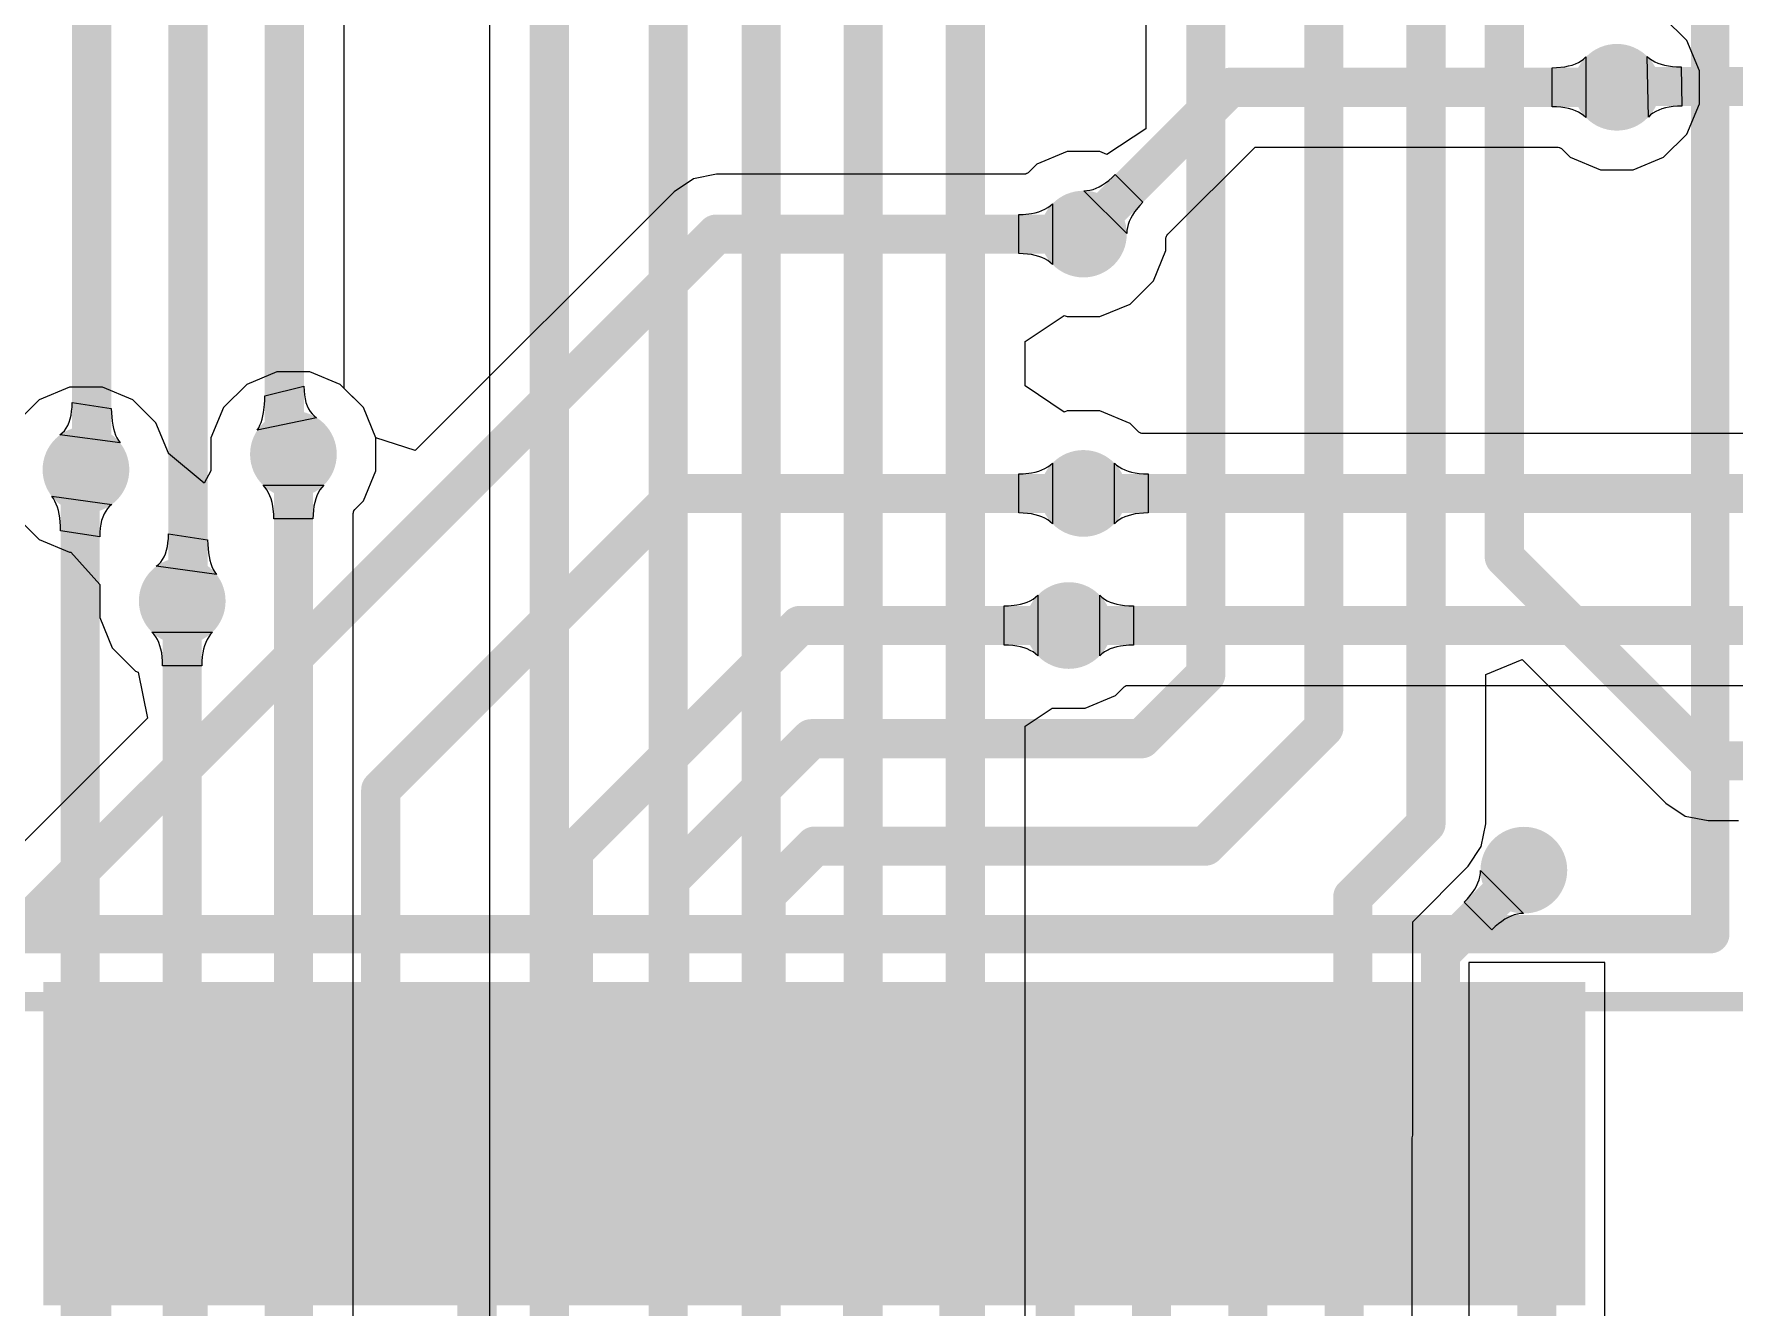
# Model space of a CAD drawing. Header units: millimetres. Extents: x -27 to 79, y -14 to 66.
# Drawn here: x 36.79 to 45.62, y 14.32 to 20.93 of the extents above; entities that cross this region are included whole.
import ezdxf

# ---------------------------------------------------------------- set-up
doc = ezdxf.new("R2010")
doc.units = ezdxf.units.MM
for name, color, linetype in [('BottomLayer', 5, 'Continuous'), ('Mechanical13', 56, 'Continuous'), ('TopLayer', 1, 'Continuous'), ('TopOverlay', 2, 'Continuous'), ('TopPaste', 8, 'Continuous'), ('TopSolder', 216, 'Continuous'), ('ViaHoleLayer', 16, 'Continuous')]:
    doc.layers.add(name, color=color, linetype=linetype)

msp = doc.modelspace()

# ---------------------------------------------------------------- hatches: boundary and pattern name
at = {"layer": 'BottomLayer'}
h = msp.add_hatch(color=5, dxfattribs=at)
edge = h.paths.add_edge_path()
edge.add_arc((45.0073, 20.6487), 0.225, 0, 360)
h = msp.add_hatch(color=5, dxfattribs=at)
edge = h.paths.add_edge_path()
edge.add_arc((42.2387, 19.8867), 0.225, 0, 360)
h = msp.add_hatch(color=5, dxfattribs=at)
edge = h.paths.add_edge_path()
edge.add_arc((37.0618, 18.6639), 0.225, 0, 360)
h = msp.add_hatch(color=5, dxfattribs=at)
edge = h.paths.add_edge_path()
edge.add_arc((38.1385, 18.7437), 0.225, 0, 360)
h = msp.add_hatch(color=5, dxfattribs=at)
edge = h.paths.add_edge_path()
edge.add_arc((42.2387, 18.5405), 0.225, 0, 360)
h = msp.add_hatch(color=5, dxfattribs=at)
edge = h.paths.add_edge_path()
edge.add_arc((37.5615, 17.9817), 0.225, 0, 360)
h = msp.add_hatch(color=5, dxfattribs=at)
edge = h.paths.add_edge_path()
edge.add_arc((42.1625, 17.8547), 0.225, 0, 360)
h = msp.add_hatch(color=5, dxfattribs=at)
edge = h.paths.add_edge_path()
edge.add_arc((44.5247, 16.5847), 0.225, 0, 360)
at = {"layer": 'TopLayer'}
h = msp.add_hatch(color=1, dxfattribs=at)
edge = h.paths.add_edge_path()
edge.add_arc((45.0073, 20.6487), 0.225, 0, 360)
h = msp.add_hatch(color=1, dxfattribs=at)
edge = h.paths.add_edge_path()
edge.add_arc((42.2387, 19.8867), 0.225, 0, 360)
h = msp.add_hatch(color=1, dxfattribs=at)
edge = h.paths.add_edge_path()
edge.add_arc((37.0618, 18.6639), 0.225, 0, 360)
h = msp.add_hatch(color=1, dxfattribs=at)
edge = h.paths.add_edge_path()
edge.add_arc((38.1385, 18.7437), 0.225, 0, 360)
h = msp.add_hatch(color=1, dxfattribs=at)
edge = h.paths.add_edge_path()
edge.add_arc((42.2387, 18.5405), 0.225, 0, 360)
h = msp.add_hatch(color=1, dxfattribs=at)
edge = h.paths.add_edge_path()
edge.add_arc((37.5615, 17.9817), 0.225, 0, 360)
h = msp.add_hatch(color=1, dxfattribs=at)
edge = h.paths.add_edge_path()
edge.add_arc((42.1625, 17.8547), 0.225, 0, 360)
h = msp.add_hatch(color=1, dxfattribs=at)
edge = h.paths.add_edge_path()
edge.add_arc((44.5247, 16.5847), 0.225, 0, 360)
for points in [[(37.2417, 15.9022), (37.2417, 14.4272), (36.9417, 14.4272), (36.9417, 15.9022)], [(37.7416, 15.9022), (37.7416, 14.4272), (37.4416, 14.4272), (37.4416, 15.9022)], [(38.2417, 15.9022), (38.2417, 14.4272), (37.9417, 14.4272), (37.9417, 15.9022)], [(38.7416, 15.9022), (38.7416, 14.4272), (38.4417, 14.4272), (38.4417, 15.9022)], [(39.2417, 15.9022), (39.2417, 14.4272), (38.9417, 14.4272), (38.9417, 15.9022)], [(39.7417, 15.9022), (39.7417, 14.4272), (39.4417, 14.4272), (39.4417, 15.9022)], [(40.2416, 15.9022), (40.2416, 14.4272), (39.9416, 14.4272), (39.9416, 15.9022)], [(40.7417, 15.9022), (40.7417, 14.4272), (40.4417, 14.4272), (40.4417, 15.9022)], [(41.2416, 15.9022), (41.2416, 14.4272), (40.9417, 14.4272), (40.9417, 15.9022)], [(41.7417, 15.9022), (41.7417, 14.4272), (41.4417, 14.4272), (41.4417, 15.9022)], [(42.2417, 15.9022), (42.2417, 14.4272), (41.9417, 14.4272), (41.9417, 15.9022)], [(42.7416, 15.9022), (42.7416, 14.4272), (42.4416, 14.4272), (42.4416, 15.9022)], [(43.2417, 15.9022), (43.2417, 14.4272), (42.9417, 14.4272), (42.9417, 15.9022)], [(43.7416, 15.9022), (43.7416, 14.4272), (43.4417, 14.4272), (43.4417, 15.9022)], [(44.2417, 15.9022), (44.2417, 14.4272), (43.9417, 14.4272), (43.9417, 15.9022)], [(44.7417, 15.9022), (44.7417, 14.4272), (44.4417, 14.4272), (44.4417, 15.9022)]]:
    msp.add_hatch(color=1, dxfattribs=at).paths.add_polyline_path(points)
at = {"layer": 'TopPaste'}
for points in [[(37.2417, 15.9022), (37.2417, 14.4272), (36.9417, 14.4272), (36.9417, 15.9022)], [(37.7416, 15.9022), (37.7416, 14.4272), (37.4416, 14.4272), (37.4416, 15.9022)], [(38.2417, 15.9022), (38.2417, 14.4272), (37.9417, 14.4272), (37.9417, 15.9022)], [(38.7416, 15.9022), (38.7416, 14.4272), (38.4417, 14.4272), (38.4417, 15.9022)], [(39.2417, 15.9022), (39.2417, 14.4272), (38.9417, 14.4272), (38.9417, 15.9022)], [(39.7417, 15.9022), (39.7417, 14.4272), (39.4417, 14.4272), (39.4417, 15.9022)], [(40.2416, 15.9022), (40.2416, 14.4272), (39.9416, 14.4272), (39.9416, 15.9022)], [(40.7417, 15.9022), (40.7417, 14.4272), (40.4417, 14.4272), (40.4417, 15.9022)], [(41.2416, 15.9022), (41.2416, 14.4272), (40.9417, 14.4272), (40.9417, 15.9022)], [(41.7417, 15.9022), (41.7417, 14.4272), (41.4417, 14.4272), (41.4417, 15.9022)], [(42.2417, 15.9022), (42.2417, 14.4272), (41.9417, 14.4272), (41.9417, 15.9022)], [(42.7416, 15.9022), (42.7416, 14.4272), (42.4416, 14.4272), (42.4416, 15.9022)], [(43.2417, 15.9022), (43.2417, 14.4272), (42.9417, 14.4272), (42.9417, 15.9022)], [(43.7416, 15.9022), (43.7416, 14.4272), (43.4417, 14.4272), (43.4417, 15.9022)], [(44.2417, 15.9022), (44.2417, 14.4272), (43.9417, 14.4272), (43.9417, 15.9022)], [(44.7417, 15.9022), (44.7417, 14.4272), (44.4417, 14.4272), (44.4417, 15.9022)]]:
    msp.add_hatch(color=8, dxfattribs=at).paths.add_polyline_path(points)
at = {"layer": 'TopSolder'}
for points in [[(37.3433, 16.0038), (37.3433, 14.3256), (36.8401, 14.3256), (36.8401, 16.0038)], [(37.8432, 16.0038), (37.8432, 14.3256), (37.34, 14.3256), (37.34, 16.0038)], [(38.3433, 16.0038), (38.3433, 14.3256), (37.8401, 14.3256), (37.8401, 16.0038)], [(38.8432, 16.0038), (38.8432, 14.3256), (38.3401, 14.3256), (38.3401, 16.0038)], [(39.3433, 16.0038), (39.3433, 14.3256), (38.8401, 14.3256), (38.8401, 16.0038)], [(39.8433, 16.0038), (39.8433, 14.3256), (39.3401, 14.3256), (39.3401, 16.0038)], [(40.3432, 16.0038), (40.3432, 14.3256), (39.84, 14.3256), (39.84, 16.0038)], [(40.8433, 16.0038), (40.8433, 14.3256), (40.3401, 14.3256), (40.3401, 16.0038)], [(41.3432, 16.0038), (41.3432, 14.3256), (40.8401, 14.3256), (40.8401, 16.0038)], [(41.8433, 16.0038), (41.8433, 14.3256), (41.3401, 14.3256), (41.3401, 16.0038)], [(42.3433, 16.0038), (42.3433, 14.3256), (41.8401, 14.3256), (41.8401, 16.0038)], [(42.8432, 16.0038), (42.8432, 14.3256), (42.34, 14.3256), (42.34, 16.0038)], [(43.3433, 16.0038), (43.3433, 14.3256), (42.8401, 14.3256), (42.8401, 16.0038)], [(43.8432, 16.0038), (43.8432, 14.3256), (43.3401, 14.3256), (43.3401, 16.0038)], [(44.3433, 16.0038), (44.3433, 14.3256), (43.8401, 14.3256), (43.8401, 16.0038)], [(44.8433, 16.0038), (44.8433, 14.3256), (44.3401, 14.3256), (44.3401, 16.0038)]]:
    msp.add_hatch(color=216, dxfattribs=at).paths.add_polyline_path(points)
at = {"layer": 'ViaHoleLayer'}
h = msp.add_hatch(color=16, dxfattribs=at)
edge = h.paths.add_edge_path()
edge.add_arc((45.0073, 20.6487), 0.1, 0, 360)
h = msp.add_hatch(color=16, dxfattribs=at)
edge = h.paths.add_edge_path()
edge.add_arc((42.2387, 19.8867), 0.1, 0, 360)
h = msp.add_hatch(color=16, dxfattribs=at)
edge = h.paths.add_edge_path()
edge.add_arc((38.1385, 18.7437), 0.1, 0, 360)
h = msp.add_hatch(color=16, dxfattribs=at)
edge = h.paths.add_edge_path()
edge.add_arc((37.0618, 18.6639), 0.1, 0, 360)
h = msp.add_hatch(color=16, dxfattribs=at)
edge = h.paths.add_edge_path()
edge.add_arc((42.2387, 18.5405), 0.1, 0, 360)
h = msp.add_hatch(color=16, dxfattribs=at)
edge = h.paths.add_edge_path()
edge.add_arc((37.5615, 17.9817), 0.1, 0, 360)
h = msp.add_hatch(color=16, dxfattribs=at)
edge = h.paths.add_edge_path()
edge.add_arc((42.1625, 17.8547), 0.1, 0, 360)
h = msp.add_hatch(color=16, dxfattribs=at)
edge = h.paths.add_edge_path()
edge.add_arc((44.5247, 16.5847), 0.1, 0, 360)

# ---------------------------------------------------------------- linework, layer by layer
at = {"layer": 'BottomLayer'}
for p, q in [((39.1557, 21.2192), (39.1557, 11.9027)), ((45.3703, 20.8912), (45.2498, 21.0117)), ((45.4354, 20.7338), (45.3703, 20.8912)), ((44.6715, 20.7503), (44.6949, 20.7508)), ((44.6715, 20.5471), (44.6715, 20.7503)), ((44.6949, 20.7508), (44.7378, 20.7553)), ((44.7378, 20.7553), (44.7572, 20.7592)), ((44.7572, 20.7592), (44.7754, 20.7642)), ((44.7754, 20.7642), (44.7923, 20.7704)), ((44.7923, 20.7704), (44.8078, 20.7776)), ((44.8078, 20.7776), (44.822, 20.786)), ((44.822, 20.786), (44.835, 20.7955)), ((44.835, 20.7955), (44.8466, 20.8062)), ((44.8466, 20.8062), (44.8466, 20.4912)), ((45.4354, 20.5635), (45.4354, 20.7338)), ((45.3703, 20.4061), (45.4354, 20.5635)), ((44.6949, 20.5465), (44.6715, 20.5471)), ((44.717, 20.5448), (44.6949, 20.5465)), ((44.7378, 20.542), (44.717, 20.5448)), ((44.7572, 20.5381), (44.7378, 20.542)), ((44.7754, 20.5331), (44.7572, 20.5381)), ((44.7923, 20.5269), (44.7754, 20.5331)), ((44.8078, 20.5197), (44.7923, 20.5269)), ((44.822, 20.5113), (44.8078, 20.5197)), ((44.835, 20.5018), (44.822, 20.5113)), ((44.8466, 20.4912), (44.835, 20.5018)), ((45.2498, 20.2856), (45.3703, 20.4061)), ((42.6772, 19.8857), (43.1294, 20.3379)), ((43.1294, 20.3379), (44.7013, 20.3379)), ((44.7013, 20.3379), (44.7035, 20.3376)), ((44.7035, 20.3376), (44.7091, 20.3365)), ((44.7091, 20.3365), (44.7103, 20.3361)), ((44.7103, 20.3361), (44.7115, 20.3354)), ((44.7115, 20.3354), (44.7122, 20.3349)), ((44.7122, 20.3349), (44.7129, 20.3345)), ((44.7129, 20.3345), (44.7202, 20.3301)), ((44.7202, 20.3301), (44.7647, 20.2856)), ((44.7647, 20.2856), (44.9221, 20.2205)), ((44.9221, 20.2205), (45.0924, 20.2205)), ((45.0924, 20.2205), (45.2498, 20.2856)), ((42.2725, 20.1148), (42.2885, 20.1189)), ((42.2885, 20.1189), (42.3046, 20.1247)), ((42.3046, 20.1247), (42.3209, 20.1323)), ((42.3209, 20.1323), (42.3373, 20.1416)), ((42.3373, 20.1416), (42.3538, 20.1526)), ((42.3538, 20.1526), (42.3705, 20.1653)), ((42.3705, 20.1653), (42.3873, 20.1798)), ((42.3873, 20.1798), (42.4042, 20.1959)), ((42.4042, 20.1959), (42.5479, 20.0522)), ((42.2409, 20.1116), (42.2566, 20.1123)), ((42.4636, 19.8889), (42.2409, 20.1116)), ((42.2566, 20.1123), (42.2725, 20.1148)), ((42.5318, 20.0353), (42.5046, 20.0018)), ((42.5479, 20.0522), (42.5318, 20.0353)), ((42.4767, 19.9526), (42.4709, 19.9365)), ((42.4843, 19.9689), (42.4767, 19.9526)), ((42.4936, 19.9853), (42.4843, 19.9689)), ((42.5046, 20.0018), (42.4936, 19.9853)), ((42.4643, 19.9046), (42.4636, 19.8889)), ((42.4668, 19.9205), (42.4643, 19.9046)), ((42.4709, 19.9365), (42.4668, 19.9205)), ((42.6668, 19.8644), (42.6689, 19.8727)), ((42.6668, 19.8015), (42.6668, 19.8644)), ((42.6689, 19.8727), (42.6692, 19.8734)), ((42.6692, 19.8734), (42.6693, 19.8743)), ((42.6693, 19.8743), (42.6696, 19.8757)), ((42.6696, 19.8757), (42.6702, 19.8767)), ((42.6702, 19.8767), (42.6717, 19.8789)), ((42.6717, 19.8789), (42.6772, 19.8857)), ((42.6017, 19.6441), (42.6668, 19.8015)), ((42.4812, 19.5236), (42.6017, 19.6441)), ((42.3238, 19.4585), (42.4812, 19.5236)), ((41.9362, 19.3285), (42.1394, 19.4643)), ((42.1394, 19.4643), (42.1535, 19.4585)), ((42.1535, 19.4585), (42.3238, 19.4585)), ((41.9362, 19.0986), (41.9362, 19.3285)), ((38.0533, 19.1718), (37.8959, 19.1067)), ((38.2236, 19.1718), (38.0533, 19.1718)), ((38.381, 19.1067), (38.2236, 19.1718)), ((36.9767, 19.0921), (36.8193, 19.0269)), ((37.147, 19.0921), (36.9767, 19.0921)), ((37.3044, 19.0269), (37.147, 19.0921)), ((37.8959, 19.1067), (37.7755, 18.9862)), ((38.5015, 18.9862), (38.381, 19.1067)), ((42.1394, 18.9628), (41.9362, 19.0986)), ((36.8193, 19.0269), (36.6988, 18.9064)), ((37.4249, 18.9064), (37.3044, 19.0269)), ((37.7755, 18.9862), (37.7103, 18.8288)), ((38.5667, 18.8288), (38.5015, 18.9862)), ((37.49, 18.749), (37.4249, 18.9064)), ((42.1535, 18.9686), (42.1394, 18.9628)), ((42.3238, 18.9686), (42.1535, 18.9686)), ((42.4812, 18.9035), (42.3238, 18.9686)), ((42.5257, 18.859), (42.4812, 18.9035)), ((37.7103, 18.8288), (37.7103, 18.6585)), ((38.5667, 18.6585), (38.5667, 18.8288)), ((42.533, 18.8546), (42.5257, 18.859)), ((42.5337, 18.8542), (42.533, 18.8546)), ((42.5344, 18.8537), (42.5337, 18.8542)), ((42.5356, 18.853), (42.5344, 18.8537)), ((42.5368, 18.8526), (42.5356, 18.853)), ((42.5424, 18.8515), (42.5368, 18.8526)), ((42.5446, 18.8512), (42.5424, 18.8515)), ((45.9342, 18.8512), (42.5446, 18.8512)), ((37.49, 18.7473), (37.49, 18.749)), ((37.6759, 18.594), (37.49, 18.7473)), ((37.7103, 18.6585), (37.6759, 18.594)), ((38.5015, 18.5011), (38.5667, 18.6585)), ((42.3993, 18.383), (42.3993, 18.698)), ((42.3993, 18.698), (42.4109, 18.6873)), ((42.4109, 18.6873), (42.4239, 18.6778)), ((42.4239, 18.6778), (42.4381, 18.6694)), ((42.4381, 18.6694), (42.4536, 18.6622)), ((42.4536, 18.6622), (42.4705, 18.656)), ((42.4705, 18.656), (42.4887, 18.651)), ((42.4887, 18.651), (42.5081, 18.6471)), ((42.5081, 18.6471), (42.5289, 18.6443)), ((42.5289, 18.6443), (42.551, 18.6426)), ((42.551, 18.6426), (42.5744, 18.6421)), ((42.5744, 18.6421), (42.5744, 18.4389)), ((37.9916, 18.5714), (37.981, 18.583)), ((37.981, 18.583), (38.296, 18.583)), ((38.0011, 18.5584), (37.9916, 18.5714)), ((38.0095, 18.5442), (38.0011, 18.5584)), ((38.0167, 18.5287), (38.0095, 18.5442)), ((38.2675, 18.5442), (38.2602, 18.5287)), ((38.2758, 18.5584), (38.2675, 18.5442)), ((38.2854, 18.5714), (38.2758, 18.5584)), ((38.296, 18.583), (38.2854, 18.5714)), ((36.8929, 18.5134), (36.8842, 18.5258)), ((36.8842, 18.5258), (37.1964, 18.4835)), ((36.9007, 18.4997), (36.8929, 18.5134)), ((36.9076, 18.4849), (36.9007, 18.4997)), ((36.9135, 18.4688), (36.9076, 18.4849)), ((36.9186, 18.4515), (36.9135, 18.4688)), ((36.9227, 18.4329), (36.9186, 18.4515)), ((37.1642, 18.4486), (37.156, 18.434)), ((37.1736, 18.4617), (37.1642, 18.4486)), ((37.1844, 18.4734), (37.1736, 18.4617)), ((37.1964, 18.4835), (37.1844, 18.4734)), ((38.0229, 18.5118), (38.0167, 18.5287)), ((38.0279, 18.4936), (38.0229, 18.5118)), ((38.0318, 18.4742), (38.0279, 18.4936)), ((38.0363, 18.4313), (38.0318, 18.4742)), ((38.2423, 18.4534), (38.2406, 18.4313)), ((38.2451, 18.4742), (38.2423, 18.4534)), ((38.249, 18.4936), (38.2451, 18.4742)), ((38.254, 18.5118), (38.249, 18.4936)), ((38.2602, 18.5287), (38.254, 18.5118)), ((38.4495, 18.4399), (38.4507, 18.4455)), ((38.4507, 18.4455), (38.451, 18.4467)), ((38.451, 18.4467), (38.4517, 18.4479)), ((38.4517, 18.4479), (38.4523, 18.4486)), ((38.4523, 18.4486), (38.4526, 18.4493)), ((38.4526, 18.4493), (38.457, 18.4566)), ((38.457, 18.4566), (38.5015, 18.5011)), ((36.9259, 18.4132), (36.9227, 18.4329)), ((36.9296, 18.37), (36.9259, 18.4132)), ((36.9301, 18.3465), (36.9296, 18.37)), ((37.1358, 18.3609), (37.1339, 18.339)), ((37.1389, 18.3814), (37.1358, 18.3609)), ((37.1433, 18.4004), (37.1389, 18.3814)), ((37.149, 18.418), (37.1433, 18.4004)), ((37.156, 18.434), (37.149, 18.418)), ((38.0369, 18.4079), (38.0363, 18.4313)), ((38.2401, 18.4079), (38.0369, 18.4079)), ((38.2406, 18.4313), (38.2401, 18.4079)), ((38.4492, 18.4377), (38.4495, 18.4399)), ((38.4492, 11.8883), (38.4492, 18.4377)), ((42.4109, 18.3936), (42.3993, 18.383)), ((42.4239, 18.4031), (42.4109, 18.3936)), ((42.4381, 18.4115), (42.4239, 18.4031)), ((42.4536, 18.4187), (42.4381, 18.4115)), ((42.4705, 18.4249), (42.4536, 18.4187)), ((42.4887, 18.4299), (42.4705, 18.4249)), ((42.5081, 18.4338), (42.4887, 18.4299)), ((42.551, 18.4383), (42.5081, 18.4338)), ((42.5744, 18.4389), (42.551, 18.4383)), ((37.1333, 18.3155), (36.9301, 18.3465)), ((37.1339, 18.339), (37.1333, 18.3155)), ((42.3231, 17.6972), (42.3231, 18.0122)), ((42.3231, 18.0122), (42.3347, 18.0015)), ((42.3347, 18.0015), (42.3477, 17.992)), ((42.3477, 17.992), (42.3619, 17.9836)), ((42.3619, 17.9836), (42.3774, 17.9764)), ((42.3774, 17.9764), (42.3943, 17.9702)), ((42.3943, 17.9702), (42.4125, 17.9652)), ((42.4125, 17.9652), (42.4319, 17.9613)), ((42.4319, 17.9613), (42.4527, 17.9585)), ((42.4527, 17.9585), (42.4748, 17.9568)), ((42.4748, 17.9568), (42.4982, 17.9563)), ((42.4982, 17.9563), (42.4982, 17.7531)), ((37.4146, 17.8094), (37.404, 17.821)), ((37.404, 17.821), (37.719, 17.821)), ((37.4241, 17.7964), (37.4146, 17.8094)), ((37.4325, 17.7822), (37.4241, 17.7964)), ((37.4397, 17.7667), (37.4325, 17.7822)), ((37.4459, 17.7498), (37.4397, 17.7667)), ((37.4509, 17.7316), (37.4459, 17.7498)), ((37.677, 17.7498), (37.672, 17.7316)), ((37.6832, 17.7667), (37.677, 17.7498)), ((37.6904, 17.7822), (37.6832, 17.7667)), ((37.6988, 17.7964), (37.6904, 17.7822)), ((37.7083, 17.8094), (37.6988, 17.7964)), ((37.719, 17.821), (37.7083, 17.8094)), ((42.3943, 17.7391), (42.3774, 17.7329)), ((42.4125, 17.7441), (42.3943, 17.7391)), ((42.4319, 17.748), (42.4125, 17.7441)), ((42.4748, 17.7525), (42.4319, 17.748)), ((42.4982, 17.7531), (42.4748, 17.7525)), ((37.4548, 17.7122), (37.4509, 17.7316)), ((37.4593, 17.6693), (37.4548, 17.7122)), ((37.4599, 17.6459), (37.4593, 17.6693)), ((37.6636, 17.6693), (37.6631, 17.6459)), ((37.6653, 17.6914), (37.6636, 17.6693)), ((37.6681, 17.7122), (37.6653, 17.6914)), ((37.672, 17.7316), (37.6681, 17.7122)), ((42.3347, 17.7078), (42.3231, 17.6972)), ((42.3477, 17.7173), (42.3347, 17.7078)), ((42.3619, 17.7257), (42.3477, 17.7173)), ((42.3774, 17.7329), (42.3619, 17.7257)), ((37.6631, 17.6459), (37.4599, 17.6459)), ((42.2476, 17.4265), (42.405, 17.4916)), ((42.405, 17.4916), (42.4495, 17.5361)), ((42.4495, 17.5361), (42.4568, 17.5405)), ((42.4568, 17.5405), (42.4575, 17.5409)), ((42.4575, 17.5409), (42.4582, 17.5414)), ((42.4582, 17.5414), (42.4594, 17.5421)), ((42.4594, 17.5421), (42.4606, 17.5425)), ((42.4606, 17.5425), (42.4631, 17.543)), ((42.4631, 17.543), (42.4719, 17.5439)), ((42.4719, 17.5439), (50.0855, 17.5439)), ((41.9362, 17.3322), (42.0773, 17.4265)), ((42.0773, 17.4265), (42.2476, 17.4265)), ((41.9362, 11.2306), (41.9362, 17.3322))]:
    msp.add_line(p, q, dxfattribs=at)
at = {"layer": 'BottomLayer', "const_width": 0.2032}
for points in [[(41.6255, 11.1018), (41.6255, 23.8197)], [(40.5658, 10.7645), (40.5658, 22.4267)], [(40.0833, 10.485), (40.0833, 21.915)], [(41.0957, 10.8697), (41.0957, 21.9187)], [(39.4665, 10.3398), (39.4665, 21.5158)], [(42.2387, 19.8867), (43.0007, 20.6487)], [(43.0007, 20.6487), (45.0073, 20.6487)], [(38.1385, 9.7628), (38.1385, 18.7437)], [(37.0317, 18.6337), (37.0618, 18.6639)], [(37.0317, 8.1011), (37.0317, 18.6337)], [(42.2387, 18.5405), (46.063, 18.5405)], [(37.5615, 9.0698), (37.5615, 17.9817)], [(42.1625, 17.8547), (50.2143, 17.8547)]]:
    msp.add_lwpolyline(points, dxfattribs=at)
at = {"layer": 'BottomLayer', "const_width": 0.1016}
for points in [[(42.9499, 20.6487, 1), (43.0515, 20.6487, 1)], [(42.9499, 20.6487, 1), (43.0515, 20.6487, 1)], [(44.9565, 20.6487, 1), (45.0581, 20.6487, 1)], [(42.1879, 19.8867, 1), (42.2895, 19.8867, 1)], [(38.0877, 18.7437, 1), (38.1893, 18.7437, 1)], [(36.9809, 18.6337, 1), (37.0825, 18.6337, 1)], [(36.9809, 18.6337, 1), (37.0825, 18.6337, 1)], [(37.011, 18.6639, 1), (37.1126, 18.6639, 1)], [(42.1879, 18.5405, 1), (42.2895, 18.5405, 1)], [(37.5107, 17.9817, 1), (37.6123, 17.9817, 1)], [(42.1117, 17.8547, 1), (42.2133, 17.8547, 1)]]:
    msp.add_lwpolyline(points, format="xyb", close=True, dxfattribs=at)
at = {"layer": 'Mechanical13', "const_width": 0.1}
msp.add_lwpolyline([(35.8417, 15.9027), (45.8417, 15.9027)], dxfattribs=at)
at = {"layer": 'TopLayer'}
for p, q in [((38.4024, 19.0853), (38.4024, 25.7)), ((42.5629, 22.2997), (42.5629, 20.4335)), ((45.1707, 20.494), (45.1651, 20.809)), ((45.1651, 20.809), (45.1769, 20.7986)), ((45.1769, 20.7986), (45.1899, 20.7893)), ((45.1899, 20.7893), (45.2043, 20.7811)), ((45.2043, 20.7811), (45.2199, 20.774)), ((45.2199, 20.774), (45.2369, 20.7679)), ((45.2369, 20.7679), (45.2551, 20.763)), ((45.2551, 20.763), (45.2746, 20.7592)), ((45.2746, 20.7592), (45.2954, 20.7564)), ((45.2954, 20.7564), (45.3175, 20.7548)), ((45.3175, 20.7548), (45.3409, 20.7543)), ((45.3409, 20.7543), (45.345, 20.5511)), ((45.1822, 20.5049), (45.1707, 20.494)), ((45.1949, 20.5146), (45.1822, 20.5049)), ((45.209, 20.5231), (45.1949, 20.5146)), ((45.2245, 20.5305), (45.209, 20.5231)), ((45.2412, 20.5368), (45.2245, 20.5305)), ((45.2593, 20.5419), (45.2412, 20.5368)), ((45.2788, 20.5459), (45.2593, 20.5419)), ((45.2995, 20.5488), (45.2788, 20.5459)), ((45.3216, 20.5505), (45.2995, 20.5488)), ((45.345, 20.5511), (45.3216, 20.5505)), ((42.5629, 20.4335), (42.3597, 20.3)), ((42.1535, 20.3148), (41.9961, 20.2497)), ((42.3238, 20.3148), (42.1535, 20.3148)), ((42.3597, 20.3), (42.3238, 20.3148)), ((41.9516, 20.2052), (41.9443, 20.2008)), ((41.9961, 20.2497), (41.9516, 20.2052)), ((40.2147, 20.1738), (40.1139, 20.1064)), ((40.3337, 20.1974), (40.2147, 20.1738)), ((41.9292, 20.1974), (40.3337, 20.1974)), ((41.938, 20.1983), (41.9292, 20.1974)), ((41.9405, 20.1988), (41.938, 20.1983)), ((41.9417, 20.1992), (41.9405, 20.1988)), ((41.9429, 20.1999), (41.9417, 20.1992)), ((41.9436, 20.2004), (41.9429, 20.1999)), ((41.9443, 20.2008), (41.9436, 20.2004)), ((40.1139, 20.1064), (38.7699, 18.7624)), ((42.0534, 20.024), (42.0664, 20.0335)), ((42.0664, 20.0335), (42.078, 20.0442)), ((42.078, 20.0442), (42.078, 19.7292)), ((41.9029, 19.9883), (41.9263, 19.9888)), ((41.9029, 19.7851), (41.9029, 19.9883)), ((41.9263, 19.9888), (41.9692, 19.9933)), ((41.9692, 19.9933), (41.9886, 19.9972)), ((41.9886, 19.9972), (42.0068, 20.0022)), ((42.0068, 20.0022), (42.0237, 20.0084)), ((42.0237, 20.0084), (42.0392, 20.0156)), ((42.0392, 20.0156), (42.0534, 20.024)), ((41.9263, 19.7845), (41.9029, 19.7851)), ((41.9484, 19.7828), (41.9263, 19.7845)), ((41.9692, 19.78), (41.9484, 19.7828)), ((41.9886, 19.7761), (41.9692, 19.78)), ((42.0068, 19.7711), (41.9886, 19.7761)), ((42.0237, 19.7649), (42.0068, 19.7711)), ((42.0392, 19.7577), (42.0237, 19.7649)), ((42.0534, 19.7493), (42.0392, 19.7577)), ((42.0664, 19.7398), (42.0534, 19.7493)), ((42.078, 19.7292), (42.0664, 19.7398)), ((37.9901, 19.0478), (38.1933, 19.0969)), ((38.1933, 19.0969), (38.1939, 19.0734)), ((38.1939, 19.0734), (38.1959, 19.0515)), ((38.5015, 18.9862), (38.4024, 19.0853)), ((36.9875, 18.9667), (36.9894, 18.9887)), ((36.9894, 18.9887), (36.9901, 19.0121)), ((36.9901, 19.0121), (37.1933, 18.9815)), ((37.1933, 18.9815), (37.1937, 18.9581)), ((37.9838, 18.961), (37.9885, 19.0019)), ((37.9885, 19.0019), (37.9897, 19.0242)), ((37.9897, 19.0242), (37.9901, 19.0478)), ((38.1959, 19.0515), (38.1992, 19.0312)), ((38.1992, 19.0312), (38.2038, 19.0124)), ((38.2038, 19.0124), (38.2097, 18.9953)), ((38.2097, 18.9953), (38.217, 18.9798)), ((38.217, 18.9798), (38.2255, 18.9658)), ((38.5667, 18.8288), (38.5015, 18.9862)), ((36.9592, 18.8789), (36.9674, 18.8935)), ((36.9674, 18.8935), (36.9743, 18.9096)), ((36.9743, 18.9096), (36.98, 18.9272)), ((36.98, 18.9272), (36.9844, 18.9462)), ((36.9844, 18.9462), (36.9875, 18.9667)), ((37.1937, 18.9581), (37.1974, 18.9149)), ((37.1974, 18.9149), (37.2006, 18.8951)), ((37.2006, 18.8951), (37.2047, 18.8766)), ((38.2591, 18.9336), (37.951, 18.868)), ((37.9584, 18.8804), (37.965, 18.8941)), ((37.965, 18.8941), (37.9709, 18.9089)), ((37.9709, 18.9089), (37.976, 18.9251)), ((37.976, 18.9251), (37.9803, 18.9424)), ((37.9803, 18.9424), (37.9838, 18.961)), ((38.2255, 18.9658), (38.2354, 18.9535)), ((38.2354, 18.9535), (38.2466, 18.9427)), ((38.2466, 18.9427), (38.2591, 18.9336)), ((36.927, 18.844), (36.939, 18.8542)), ((37.2392, 18.8023), (36.927, 18.844)), ((36.939, 18.8542), (36.9497, 18.8658)), ((36.9497, 18.8658), (36.9592, 18.8789)), ((37.2047, 18.8766), (37.2098, 18.8593)), ((37.2098, 18.8593), (37.2158, 18.8432)), ((37.2158, 18.8432), (37.2227, 18.8283)), ((37.2227, 18.8283), (37.2305, 18.8147)), ((37.2305, 18.8147), (37.2392, 18.8023)), ((37.951, 18.868), (37.9584, 18.8804)), ((38.7699, 18.7624), (38.5667, 18.8288)), ((41.9029, 18.6421), (41.9263, 18.6426)), ((41.9029, 18.4389), (41.9029, 18.6421)), ((41.9263, 18.6426), (41.9692, 18.6471)), ((41.9692, 18.6471), (41.9886, 18.651)), ((41.9886, 18.651), (42.0068, 18.656)), ((42.0068, 18.656), (42.0237, 18.6622)), ((42.0237, 18.6622), (42.0392, 18.6694)), ((42.0392, 18.6694), (42.0534, 18.6778)), ((42.0534, 18.6778), (42.0664, 18.6873)), ((42.0664, 18.6873), (42.078, 18.698)), ((42.078, 18.698), (42.078, 18.383)), ((36.6988, 18.4213), (36.8193, 18.3009)), ((41.9263, 18.4383), (41.9029, 18.4389)), ((41.9484, 18.4366), (41.9263, 18.4383)), ((41.9692, 18.4338), (41.9484, 18.4366)), ((41.9886, 18.4299), (41.9692, 18.4338)), ((42.0068, 18.4249), (41.9886, 18.4299)), ((42.0237, 18.4187), (42.0068, 18.4249)), ((42.0392, 18.4115), (42.0237, 18.4187)), ((42.0534, 18.4031), (42.0392, 18.4115)), ((42.0664, 18.3936), (42.0534, 18.4031)), ((42.078, 18.383), (42.0664, 18.3936)), ((36.8193, 18.3009), (36.9767, 18.2357)), ((37.48, 18.2451), (37.4844, 18.2641)), ((37.4844, 18.2641), (37.4875, 18.2846)), ((37.4875, 18.2846), (37.4894, 18.3066)), ((37.4894, 18.3066), (37.49, 18.33)), ((37.49, 18.33), (37.6932, 18.299)), ((37.6932, 18.299), (37.6937, 18.2756)), ((37.6937, 18.2756), (37.6974, 18.2323)), ((36.9767, 18.2357), (36.9832, 18.2357)), ((36.9832, 18.2357), (37.1333, 18.0668)), ((37.4389, 18.1722), (37.4497, 18.1838)), ((37.4497, 18.1838), (37.4591, 18.1969)), ((37.4591, 18.1969), (37.4673, 18.2115)), ((37.4673, 18.2115), (37.4743, 18.2275)), ((37.4743, 18.2275), (37.48, 18.2451)), ((37.6974, 18.2323), (37.7006, 18.2126)), ((37.7006, 18.2126), (37.7047, 18.194)), ((37.7047, 18.194), (37.7098, 18.1767)), ((37.7098, 18.1767), (37.7157, 18.1606)), ((37.4269, 18.162), (37.4389, 18.1722)), ((37.7391, 18.1197), (37.4269, 18.162)), ((37.7157, 18.1606), (37.7226, 18.1458)), ((37.7226, 18.1458), (37.7304, 18.1321)), ((37.7304, 18.1321), (37.7391, 18.1197)), ((37.1333, 18.0668), (37.1333, 17.8965)), ((41.9772, 17.992), (41.9902, 18.0015)), ((41.9902, 18.0015), (42.0018, 18.0122)), ((42.0018, 18.0122), (42.0018, 17.6972)), ((41.8267, 17.9563), (41.8501, 17.9568)), ((41.8267, 17.7531), (41.8267, 17.9563)), ((41.8501, 17.9568), (41.893, 17.9613)), ((41.893, 17.9613), (41.9124, 17.9652)), ((41.9124, 17.9652), (41.9306, 17.9702)), ((41.9306, 17.9702), (41.9475, 17.9764)), ((41.9475, 17.9764), (41.963, 17.9836)), ((41.963, 17.9836), (41.9772, 17.992)), ((37.1333, 17.8965), (37.1984, 17.7391)), ((37.1984, 17.7391), (37.3189, 17.6186)), ((41.8501, 17.7525), (41.8267, 17.7531)), ((41.8722, 17.7508), (41.8501, 17.7525)), ((41.893, 17.748), (41.8722, 17.7508)), ((41.9124, 17.7441), (41.893, 17.748)), ((41.9306, 17.7391), (41.9124, 17.7441)), ((41.9475, 17.7329), (41.9306, 17.7391)), ((41.963, 17.7257), (41.9475, 17.7329)), ((41.9772, 17.7173), (41.963, 17.7257)), ((41.9902, 17.7078), (41.9772, 17.7173)), ((42.0018, 17.6972), (41.9902, 17.7078)), ((44.3274, 17.6009), (44.5152, 17.6786)), ((44.5152, 17.6786), (45.2609, 16.9329)), ((37.3189, 17.6186), (37.333, 17.6128)), ((37.333, 17.6128), (37.3806, 17.3731)), ((44.3274, 16.8259), (44.3274, 17.6009)), ((37.3806, 17.3731), (35.5419, 15.5344)), ((45.2609, 16.9329), (45.3617, 16.8655)), ((45.3617, 16.8655), (45.4807, 16.8419)), ((44.3038, 16.707), (44.3274, 16.8259)), ((45.4807, 16.8419), (45.639, 16.8419)), ((44.2364, 16.6062), (44.3038, 16.707)), ((43.9476, 16.3174), (44.2364, 16.6062)), ((44.2697, 16.486), (44.279, 16.5024)), ((44.279, 16.5024), (44.2866, 16.5187)), ((44.2866, 16.5187), (44.2924, 16.5348)), ((44.2924, 16.5348), (44.2965, 16.5508)), ((44.2965, 16.5508), (44.299, 16.5667)), ((44.299, 16.5667), (44.2997, 16.5824)), ((44.2997, 16.5824), (44.5224, 16.3597)), ((44.2154, 16.4191), (44.2315, 16.436)), ((44.3591, 16.2754), (44.2154, 16.4191)), ((44.2315, 16.436), (44.2587, 16.4695)), ((44.2587, 16.4695), (44.2697, 16.486)), ((44.426, 16.3297), (44.4095, 16.3187)), ((44.4424, 16.339), (44.426, 16.3297)), ((44.4587, 16.3466), (44.4424, 16.339)), ((44.4748, 16.3524), (44.4587, 16.3466)), ((44.4908, 16.3565), (44.4748, 16.3524)), ((44.5067, 16.359), (44.4908, 16.3565)), ((44.5224, 16.3597), (44.5067, 16.359)), ((43.9476, 15.2099), (43.9476, 16.3174)), ((44.376, 16.2915), (44.3591, 16.2754)), ((44.3928, 16.306), (44.376, 16.2915)), ((44.4095, 16.3187), (44.3928, 16.306)), ((44.9449, 16.1054), (44.2385, 16.1054)), ((44.2385, 16.1054), (44.2385, 14.224)), ((44.9449, 14.224), (44.9449, 16.1054)), ((43.9448, 15.1959), (43.9476, 15.2099)), ((43.9448, 14.224), (43.9448, 15.1959))]:
    msp.add_line(p, q, dxfattribs=at)
at = {"layer": 'TopLayer', "const_width": 0.2032}
for points in [[(37.0917, 18.6937), (37.0917, 26.6407)], [(37.5916, 18.0118), (37.5916, 26.6407)], [(38.0917, 18.7905), (38.0917, 26.6407)], [(44.4231, 18.2103), (44.4231, 24.085)], [(44.0167, 16.8259), (44.0167, 23.5697)], [(42.8737, 17.6007), (42.8737, 22.2997)], [(43.4868, 17.3248), (43.4868, 21.5377)], [(45.0073, 20.6487), (45.0113, 20.6527)], [(45.0113, 20.6527), (46.5797, 20.6527)], [(35.7617, 15.3147), (40.3337, 19.8867)], [(40.3337, 19.8867), (42.2387, 19.8867)], [(38.0917, 18.7905), (38.1385, 18.7437)], [(37.0618, 18.6639), (37.0917, 18.6937)], [(38.5917, 17.0017), (40.1305, 18.5405)], [(40.1305, 18.5405), (42.2387, 18.5405)], [(44.4231, 18.2103), (45.4807, 17.1527)], [(37.5615, 17.9817), (37.5916, 18.0118)], [(39.5917, 16.6809), (40.7655, 17.8547)], [(40.7655, 17.8547), (42.1625, 17.8547)], [(42.5401, 17.2671), (42.8737, 17.6007)], [(42.8716, 16.7096), (43.4868, 17.3248)], [(40.0916, 16.5324), (40.8263, 17.2671)], [(40.8263, 17.2671), (42.5401, 17.2671)], [(45.4807, 17.1527), (46.5797, 17.1527)], [(38.5917, 15.1647), (38.5917, 17.0017)], [(43.6369, 16.4461), (44.0167, 16.8259)], [(39.5917, 15.1647), (39.5917, 16.6809)], [(40.5917, 16.4577), (40.8436, 16.7096)], [(40.8436, 16.7096), (42.8716, 16.7096)], [(44.0917, 16.1517), (44.5247, 16.5847)], [(40.0916, 15.1647), (40.0916, 16.5324)], [(40.5917, 15.1647), (40.5917, 16.4577)], [(43.6369, 15.2099), (43.6369, 16.4461)], [(44.0917, 15.1647), (44.0917, 16.1517)], [(37.0917, 13.3427), (37.0917, 15.1647)], [(37.5916, 12.9536), (37.5916, 15.1647)], [(38.0917, 12.5393), (38.0917, 15.1647)], [(39.0917, 11.7264), (39.0917, 15.1647)], [(41.0917, 10.3577), (41.0917, 15.1647)], [(41.5917, 12.4564), (41.5917, 15.1647)], [(42.0917, 12.6423), (42.0917, 15.1647)], [(42.5916, 12.9297), (42.5916, 15.1647)], [(43.0917, 13.5727), (43.0917, 15.1647)], [(43.5917, 15.1647), (43.6369, 15.2099)], [(43.5917, 13.6474), (43.5917, 15.1647)], [(44.5917, 14.1047), (44.5917, 15.1647)]]:
    msp.add_lwpolyline(points, dxfattribs=at)
at = {"layer": 'TopLayer', "const_width": 0.1016}
for points in [[(44.9565, 20.6487, 1), (45.0581, 20.6487, 1)], [(44.9605, 20.6527, 1), (45.0621, 20.6527, 1)], [(44.9605, 20.6527, 1), (45.0621, 20.6527, 1)], [(40.2829, 19.8867, 1), (40.3845, 19.8867, 1)], [(40.2829, 19.8867, 1), (40.3845, 19.8867, 1)], [(42.1879, 19.8867, 1), (42.2895, 19.8867, 1)], [(38.0409, 18.7905, 1), (38.1425, 18.7905, 1)], [(38.0409, 18.7905, 1), (38.1425, 18.7905, 1)], [(37.0409, 18.6937, 1), (37.1425, 18.6937, 1)], [(37.0409, 18.6937, 1), (37.1425, 18.6937, 1)], [(38.0877, 18.7437, 1), (38.1893, 18.7437, 1)], [(37.011, 18.6639, 1), (37.1126, 18.6639, 1)], [(40.0797, 18.5405, 1), (40.1813, 18.5405, 1)], [(40.0797, 18.5405, 1), (40.1813, 18.5405, 1)], [(42.1879, 18.5405, 1), (42.2895, 18.5405, 1)], [(44.3723, 18.2103, 1), (44.4739, 18.2103, 1)], [(44.3723, 18.2103, 1), (44.4739, 18.2103, 1)], [(37.5408, 18.0118, 1), (37.6424, 18.0118, 1)], [(37.5408, 18.0118, 1), (37.6424, 18.0118, 1)], [(37.5107, 17.9817, 1), (37.6123, 17.9817, 1)], [(40.7147, 17.8547, 1), (40.8163, 17.8547, 1)], [(40.7147, 17.8547, 1), (40.8163, 17.8547, 1)], [(42.1117, 17.8547, 1), (42.2133, 17.8547, 1)], [(42.8229, 17.6007, 1), (42.9245, 17.6007, 1)], [(42.8229, 17.6007, 1), (42.9245, 17.6007, 1)], [(43.436, 17.3248, 1), (43.5376, 17.3248, 1)], [(43.436, 17.3248, 1), (43.5376, 17.3248, 1)], [(40.7755, 17.2671, 1), (40.8771, 17.2671, 1)], [(40.7755, 17.2671, 1), (40.8771, 17.2671, 1)], [(42.4893, 17.2671, 1), (42.5909, 17.2671, 1)], [(42.4893, 17.2671, 1), (42.5909, 17.2671, 1)], [(45.4299, 17.1527, 1), (45.5315, 17.1527, 1)], [(45.4299, 17.1527, 1), (45.5315, 17.1527, 1)], [(38.5409, 17.0017, 1), (38.6425, 17.0017, 1)], [(38.5409, 17.0017, 1), (38.6425, 17.0017, 1)], [(43.9659, 16.8259, 1), (44.0675, 16.8259, 1)], [(43.9659, 16.8259, 1), (44.0675, 16.8259, 1)], [(39.5409, 16.6809, 1), (39.6425, 16.6809, 1)], [(39.5409, 16.6809, 1), (39.6425, 16.6809, 1)], [(40.7928, 16.7096, 1), (40.8944, 16.7096, 1)], [(40.7928, 16.7096, 1), (40.8944, 16.7096, 1)], [(42.8208, 16.7096, 1), (42.9224, 16.7096, 1)], [(42.8208, 16.7096, 1), (42.9224, 16.7096, 1)], [(44.4739, 16.5847, 1), (44.5755, 16.5847, 1)], [(40.0408, 16.5324, 1), (40.1424, 16.5324, 1)], [(40.0408, 16.5324, 1), (40.1424, 16.5324, 1)], [(40.5409, 16.4577, 1), (40.6425, 16.4577, 1)], [(40.5409, 16.4577, 1), (40.6425, 16.4577, 1)], [(43.5861, 16.4461, 1), (43.6877, 16.4461, 1)], [(43.5861, 16.4461, 1), (43.6877, 16.4461, 1)], [(44.0409, 16.1517, 1), (44.1425, 16.1517, 1)], [(44.0409, 16.1517, 1), (44.1425, 16.1517, 1)], [(37.0409, 15.1647, 1), (37.1425, 15.1647, 1)], [(37.5408, 15.1647, 1), (37.6424, 15.1647, 1)], [(38.0409, 15.1647, 1), (38.1425, 15.1647, 1)], [(38.5409, 15.1647, 1), (38.6425, 15.1647, 1)], [(39.0409, 15.1647, 1), (39.1425, 15.1647, 1)], [(39.5409, 15.1647, 1), (39.6425, 15.1647, 1)], [(40.0408, 15.1647, 1), (40.1424, 15.1647, 1)], [(40.5409, 15.1647, 1), (40.6425, 15.1647, 1)], [(41.0409, 15.1647, 1), (41.1425, 15.1647, 1)], [(41.5409, 15.1647, 1), (41.6425, 15.1647, 1)], [(42.0409, 15.1647, 1), (42.1425, 15.1647, 1)], [(42.5408, 15.1647, 1), (42.6424, 15.1647, 1)], [(43.0409, 15.1647, 1), (43.1425, 15.1647, 1)], [(43.5409, 15.1647, 1), (43.6425, 15.1647, 1)], [(43.5409, 15.1647, 1), (43.6425, 15.1647, 1)], [(43.5861, 15.2099, 1), (43.6877, 15.2099, 1)], [(43.5861, 15.2099, 1), (43.6877, 15.2099, 1)], [(44.0409, 15.1647, 1), (44.1425, 15.1647, 1)], [(44.5409, 15.1647, 1), (44.6425, 15.1647, 1)]]:
    msp.add_lwpolyline(points, format="xyb", close=True, dxfattribs=at)
at = {"layer": 'TopOverlay', "const_width": 0.2}
for points in [[(45.4917, 16.2526), (45.4917, 25.5527)], [(36.1916, 16.2526), (45.4917, 16.2526)]]:
    msp.add_lwpolyline(points, dxfattribs=at)
at = {"layer": 'TopOverlay', "const_width": 0.1}
msp.add_lwpolyline([(45.4417, 16.2526, 1), (45.5417, 16.2526, 1)], format="xyb", close=True, dxfattribs=at)
msp.add_lwpolyline([(45.4417, 16.2526, 1), (45.5417, 16.2526, 1)], format="xyb", close=True, dxfattribs=at)

doc.saveas('drawing.dxf')
